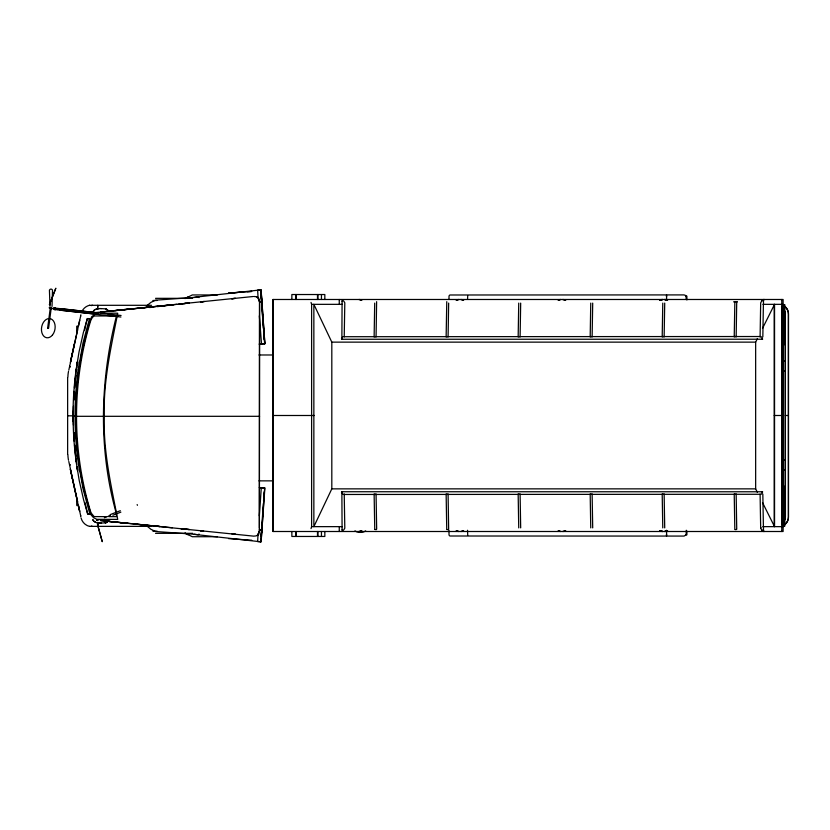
<?xml version="1.0" encoding="UTF-8"?>
<svg xmlns="http://www.w3.org/2000/svg" width="830" height="830" viewBox="0 0 830 830"><rect width="100%" height="100%" fill="white"/><g stroke="black" fill="none" stroke-linecap="round" stroke-linejoin="round"><path stroke-width="1.25" d="M97.733 307.245L97.753 305.305L97.733 309.351M311.032 302.4L311.613 304.34L311.613 526.645L311.032 528.596M762.905 526.645L782.97 526.645L782.97 415.508L782.97 304.34L762.905 304.34M783.105 415.498L783.105 531.501L272.914 531.501L272.914 299.485L783.105 299.485L783.105 415.498L774.234 415.498M77.117 332.415L77.18 325.91L77.232 332.145M77.232 499.525L77.18 505.761L77.117 499.255M782.275 524.072L782.97 415.757L782.97 526.645M69.751 367.14L69.772 366.248L69.959 367.14M69.959 464.53L69.772 465.423L69.751 464.53M77.543 365.511L77.574 361.745L76.837 365.501M100.617 313.211L117.725 313.211C111.137 346.93 103.179 381.416 104.269 416.307C103.179 451.188 111.137 485.675 117.725 519.393L96.82 519.321L93.583 517.702L91.103 514.942L83.685 489.005L79.898 469.593L77.304 449.974L75.893 430.22L75.644 412.282L76.453 392.497L78.456 372.805L81.641 353.279L88.623 324.478L91.715 316.687L96.187 313.491M761.784 337.208L762.635 339.221L341.867 339.263L342.095 300.875L343.081 300.657M339.221 531.501L339.304 526.645M344.222 336.928L344.803 302.815L343.786 301.155M374.123 336.928L374.704 303.095M376.063 336.928L376.623 301.663M446.135 336.928L446.768 301.663M448.086 336.928L448.657 303.095M518.159 336.928L518.74 303.095M520.099 336.928L520.68 303.095M590.182 336.928L590.753 303.095M592.122 336.928L592.703 303.095M662.195 336.928L662.776 303.095M664.135 336.928L664.716 303.095M734.218 336.928L734.851 301.663M736.158 336.928L736.718 301.663M760.093 336.928L760.685 302.815L761.691 301.155M762.832 336.928L763.382 304.735M261.108 541.793L264.646 487.936L259.302 487.552L264.874 487.936L261.108 541.793L257.622 541.565L258.109 533.597M666.583 534.136L666.407 535.381M253.295 536.107L107.817 521.282L107.371 522.008M259.344 515.804L261.305 487.698L262.104 487.729M261.658 527.953L261.035 536.989L261.844 530.08L259.468 529.924M261.844 525.369L263.38 503.416M263.556 500.832L264.189 491.785M784.796 311.198A6.713 6.713 0 0 1 785.346 313.045L785.222 517.951A6.713 6.713 0 0 1 784.205 520.649M77.418 361.745L77.356 365.511L77.626 363.011M77.574 361.89L77.076 365.501L77.564 361.745M259.053 531.522L258.223 534.261A4.316 4.316 0 0 1 256.003 535.921L254.105 536.107M146.713 525.826L150.915 529.291L155.625 531.522L190.942 534.001L260.485 541.762L260.838 538.182M261.149 535.205L261.699 530.08L259.147 529.799M260.485 541.762L260.755 539.427M50.609 308.355L51.097 308.957L48.597 328.213L47.642 328.089L50.174 308.833L51.035 308.947M75.966 371.518L76.754 366.072M76.153 371.518L76.827 367.161M76.391 371.518L76.702 369.34M341.441 338.858L342.458 337.208M343.081 530.339L342.271 530.474L342.282 529.499M344.222 494.068L344.803 528.181L343.786 529.831M92.877 312.163L94.226 310.192M93.012 312.163L93.354 311.126M374.755 528.969L374.123 494.068M70.747 360.583L70.384 362.544M71.297 357.979L70.623 361.434L79.67 320.297M71.141 358.643L73.102 349.596M71.826 355.448L72.21 353.705M73.019 349.949L74.378 343.724M68.797 370.17L77.636 329.863M78.466 326.086L80.676 316.012M84.65 330.05L85.884 324.447M342.095 530.121L341.867 491.734L762.635 491.775L761.784 493.788M761.691 529.831L760.726 528.461L761.1 527.776M86.123 323.327L87.326 318.596L89.65 318.627M467.726 295.615L467.539 299.433M107.807 521.489L107.195 522.163M331.813 488.86L313.854 526.645L313.854 304.34L331.813 342.136L331.813 488.86L755.653 488.86L757.365 492.294M755.653 488.86L755.653 342.136L757.365 338.702M762.521 328.389L774.546 304.34L774.546 526.645L762.521 502.596M376.021 494.244L374.154 494.244M448.044 494.244L446.167 494.244M520.068 494.244L518.19 494.244M592.081 494.244L590.213 494.244M664.104 494.244L662.226 494.244M736.127 494.244L734.249 494.244M781.549 363.374L782.721 361.527L782.721 357.336L781.549 355.489M781.549 419.918L782.721 418.081L782.721 412.884L781.549 411.047M781.549 474.532L782.721 472.685L782.721 468.494L781.549 466.647M781.59 308.77L782.773 306.924L782.192 306.924L782.192 357.336L782.773 357.336L782.773 306.924M781.59 363.374L782.773 361.527L782.192 361.527L782.192 412.884L782.773 412.884L782.773 361.527M781.59 419.918L782.773 418.081L782.192 418.081L782.192 468.494L782.773 468.494L782.773 418.081M781.59 474.532L782.773 472.685L782.192 472.685L782.192 523.097L782.773 523.097L782.773 472.685M52.02 306.415L52.446 291.88C53.701 288.103 48.244 288.103 49.489 291.88L49.987 306.436M146.713 305.845L150.915 302.379L155.625 300.149L190.942 297.669L260.485 289.909L260.755 292.243M760.135 336.71L761.089 336.71M344.17 494.286L343.174 494.286M199.013 534.064L198.183 534.821L194.303 534.167M374.247 336.586L375.928 336.586M446.26 336.586L447.941 336.586M518.283 336.586L519.964 336.586M590.306 336.586L591.987 336.586M662.319 336.586L664 336.586M734.342 336.586L736.023 336.586M448.542 529.488L447.017 529.633M736.625 529.488L735.09 529.633M93.593 310.638L94.838 309.787M107.329 522.163L106.728 522.433M217.429 294.951L192.301 294.951L185.017 298.593M376.374 529.633L374.849 529.488M107.112 522.309L106.448 522.547M94.703 309.787L95.554 309.424M185.069 298.447L188.109 296.901M761.816 491.91L762.417 491.734M761.089 494.286L343.796 494.473M343.174 336.71L760.477 336.524M342.489 339.076L341.867 339.263M762.407 300.657L763.455 300.875M98.272 520.12L98.978 519.839M104.373 517.723L106.24 516.997M108.263 516.208L110.4 515.378M110.12 514.652L120.329 510.689M112.901 515.233L120.89 512.141M95.419 309.424L96.373 309.123M194.303 297.503L198.183 296.85L199.013 297.607M761.577 300.18L763.974 299.485M665.172 531.501L667.569 530.816M666.967 530.816L664.55 531.501L666.895 530.816M665.089 531.501L667.507 530.816M762.262 300.18L764.689 299.485M558.04 300.097L560.26 299.485M461.459 531.501L463.68 530.899M558.725 300.097L560.976 299.485M460.743 531.501L463.005 530.899M96.228 309.123L97.266 308.885M456.064 300.097L458.409 299.485M359.608 531.501L361.953 530.899M456.739 300.097L459.125 299.485M358.892 531.501L361.268 530.899M659.653 300.097L662.122 299.485L659.715 300.097M563.321 531.501L565.79 530.899M660.265 300.097L662.755 299.485M660.327 300.097L662.838 299.485M562.605 531.501L565.106 530.899M106.292 522.651L105.493 522.776M97.131 308.885L98.22 308.708M105.97 522.724L105.151 522.817M96.737 520.234L97.494 520.13L96.83 520.223M97.432 524.84L98.199 524.736L97.535 524.83L102.266 541.689L97.66 524.809M149.587 307.546L153.425 307.1M157.254 306.644L161.082 306.197M163.635 305.897L173.854 304.693M259.147 301.871L261.844 301.591L261.025 294.577M98.085 308.708L99.227 308.604M107.776 311.312L106.904 311.395L253.295 296.497M102.702 311.821L100.534 312.059L110.836 311.053M202.364 301.663C203.796 301.663 199.169 301.881 200.86 301.881M96.228 312.495L124.915 309.507M120.371 309.974L123.784 309.632M122.103 309.798L127.498 309.248M138.33 308.21L148.871 307.131M157.98 306.26L159.817 306.052L157.907 306.239M185.93 303.427L178.637 304.174M186.968 303.324L189.375 303.075L180.857 303.842M232.991 298.613L232.701 298.593M115.38 310.596L176.883 304.351M202.198 301.684L203.993 301.498M231.529 298.759L235.471 298.364L231.881 298.675M107.246 311.447L169.756 305.098M202.354 301.726L204.46 301.498M184.26 303.5L185.36 303.396M201.285 301.84L201.949 301.767M108.72 311.26L107.008 311.406M185.713 303.355L186.408 303.334M258.109 298.074L257.622 290.106L261.108 289.877L264.874 343.734L259.302 344.128M243.19 292.036L228.53 293.063L251.739 291.434L247.278 291.755M259.468 301.747L261.699 301.591L261.108 289.877M259.302 344.118L264.874 343.734L261.077 290.801M101.177 523.066L105.296 522.817M99.092 308.604L100.264 308.563M100.129 523.108L101.322 523.066M73.144 411.286L73.061 416.338L75.084 416.307L75.074 411.307A334.604 334.594 -90 0 1 77.864 371.964L82.969 343.06L89.495 318.616L87.326 318.596L83.322 332.757L79.026 351.962L75.872 371.518A338.163 338.152 -90 0 0 73.061 411.286L73.061 421.329M89.982 513.936L87.669 513.967L83.602 499.816L79.244 480.632L76.028 461.086M685.912 296.154L686.887 296.154L686.887 299.983M254.105 296.497L256.003 296.694A4.316 4.316 0 0 1 258.223 298.344L259.053 301.093M155.542 298.333L192.716 298.333M152.886 300.491L157.14 300.491M733.575 301.84L737.455 301.84M259.5 303.126L259.375 528.544L259.593 301.093L258.753 298.344A4.316 4.316 0 0 0 256.532 296.694M311.613 304.34L342.323 304.34M89.557 305.305L151.527 305.305M50.786 307.588L51.73 307.588M784.205 310.347A6.713 6.713 0 0 1 785.222 313.045L785.429 314.124M331.813 342.136L755.653 342.136M261.533 343.973L259.344 315.867M258.981 354.981L273.309 354.981M782.773 361.081L785.429 361.081M782.773 371L785.429 371M272.914 415.498L314.238 415.498M785.305 415.498L788.376 415.498M67.635 415.83L73.351 415.83M75.592 416.307L259.593 416.307M782.773 459.986L785.429 459.986M782.773 469.905L785.429 469.905M258.981 480.861L273.309 480.861M84.94 502.524L87.669 513.967L89.837 513.936L83.218 489.524L78.01 460.629A334.604 334.594 -90 0 1 75.084 421.298L75.084 416.307L73.071 416.276M107.423 516.644L94.122 516.592L91.269 513.168A5.343 1.473 72.1 0 1 90.449 511.073C71.888 449.736 71.888 382.879 90.449 321.532A5.343 1.473 -72.1 0 1 91.269 319.436L92.566 317.174L94.444 315.96L116.47 315.96C100.16 379.891 98.21 448.771 116.169 512.909M108.72 516.644L116.47 516.644L116.439 513.739M785.429 516.872L785.305 314.124M107.817 521.282L106.904 521.209L111.687 521.645M89.557 526.365L151.527 526.365M311.613 526.645L342.323 526.645M186.408 529.281L184.26 529.104M152.886 531.179L157.14 531.179M155.542 533.337L192.716 533.337M685.912 534.842L686.887 534.842L686.887 531.013M217.429 536.72L192.301 536.72L185.017 533.078M100.129 308.563L101.322 308.604M99.092 523.066L100.264 523.108M101.177 308.604L105.296 308.853M228.53 538.608L251.739 540.237M232.825 534.022L233.448 534.043L232.587 533.96M108.139 521.282L100.534 520.545L124.407 523.035M202.811 530.941L202.364 530.941M108.201 521.344L109.736 521.437M156.891 526.262L159.817 526.552L157.078 526.262M181.822 528.855L189.375 529.54L185.93 529.177M203.63 531.024L200.466 530.744M180.857 528.762L183.088 528.99M231.881 533.929L235.471 534.24L234.288 534.115M107.018 521.199L144.223 524.902M145.312 525.037L172.318 527.766M128.37 523.44L120.049 522.599M137.147 524.28L150.624 525.649M183.388 528.918L184.727 529.052M203.433 531.044L200.694 530.775M98.085 522.962L99.227 523.066M53.929 307.909L56.087 308.148L53.711 307.93M53.774 309.445L55.932 309.683L54.292 309.549M60.185 308.604L98.272 312.858M56.897 308.293L121.087 315.493M57.27 309.05L58.64 309.206M78.642 311.509L81.205 311.79M86.341 312.37L88.903 312.661M108.159 314.819L110.732 315.11M115.868 315.69L118.431 315.971M60.019 310.14L95.585 314.114M56.731 309.818L120.921 317.029M52.964 308.625L50.651 308.355M47.642 328.089L48.047 328.14M341.867 491.734L342.489 491.91M105.493 308.895L106.292 309.019M762.417 339.263L761.816 339.076M97.131 522.786L98.22 522.962M105.825 308.947L107.755 310.005M562.605 299.485L565.106 300.097M660.327 530.899L662.838 531.501M660.265 530.899L662.755 531.501M659.715 530.899L662.205 531.501L659.653 530.899M563.321 299.485L565.79 300.097M358.892 299.485L361.268 300.097M456.739 530.899L459.125 531.501M359.608 299.485L361.953 300.097M456.064 530.899L458.409 531.501M460.743 299.485L463.005 300.097M558.725 530.899L560.976 531.501M96.228 522.547L97.266 522.786M461.459 299.485L463.68 300.097M558.04 530.899L560.26 531.501M666.895 300.18L664.457 299.485L666.967 300.18M762.262 530.816L764.689 531.501M665.089 299.485L667.507 300.18M665.172 299.485L667.569 300.18M761.577 530.816L763.974 531.501M95.419 522.246L96.373 522.547M762.407 530.339L763.413 529.831M106.448 309.123L107.817 310.358M188.109 534.769L185.069 533.223M95.554 522.246L94.091 521.479M94.838 521.883L93.219 520.545M342.458 493.788L341.441 492.128M93.728 521.033L92.981 520.037M781.59 355.489L782.773 357.336M781.59 411.047L782.773 412.884M781.59 466.647L782.773 468.494M781.59 521.25L782.773 523.097M342.282 301.487L342.095 300.875M137.427 505.304L137.147 504.578M467.726 535.381L467.539 530.266M666.407 295.615L666.583 296.85M68.797 461.501L77.636 501.808M78.466 505.584L80.676 515.658M77.491 501.507L70.322 469.126L71.007 472.322M78.311 505.263L79.67 511.373L74.783 489.856M73.019 481.722L74.825 489.99M72.21 477.966L73.102 482.074M71.141 473.027L72.324 478.454M70.841 471.596L71.297 473.691M92.877 519.507L93.116 520.037M736.729 528.969L736.158 494.068M448.646 528.969L448.086 494.068M77.615 469.593L77.159 466.533L77.626 469.967M76.931 466.533L77.595 470.859L77.512 466.522M77.346 466.533L77.595 468.182M76.827 464.354L76.308 461.086A338.163 338.152 -90 0 1 75.26 452.443M261.149 296.466L264.646 343.734M260.838 293.488L260.485 289.909M261.035 294.681L261.658 303.718M261.844 306.301L263.38 328.255M263.556 330.838L264.189 339.885M762.832 494.068L763.413 527.538M760.093 494.068L760.685 528.181M734.218 494.068L734.82 529.146M664.135 494.068L664.716 527.89M662.195 494.068L662.776 527.89M592.122 494.068L592.703 527.89M590.182 494.068L590.753 527.89M520.099 494.068L520.68 527.89M518.159 494.068L518.74 527.89M446.135 494.068L446.737 529.146M376.063 494.068L376.664 529.146M339.221 299.485L339.304 304.34M73.341 411.286L73.382 421.329A338.163 338.152 -90 0 0 73.424 425.074M97.733 524.425L97.753 526.365L97.733 522.319M73.144 416.338L73.154 421.329A338.163 338.152 -90 0 0 76.111 461.086M784.547 304.755L784.547 317.07M784.547 318.492L784.547 330.807M784.547 332.228L784.547 344.543M784.547 486.453L784.547 498.768M784.547 500.189L784.547 512.504M784.547 513.926L784.547 526.241M782.244 357.336L782.244 361.527M782.244 412.884L782.244 418.081M782.244 468.494L782.244 472.685M782.026 304.34L782.026 526.645M781.756 299.485L781.756 304.34M781.756 526.645L781.756 531.501M774.234 304.34L774.234 526.645M763.476 299.485L763.476 304.34M763.476 526.645L763.476 531.501M686.275 299.433L685.912 295.615L684.034 294.909L450.047 294.992A1.504 1.318 -90 0 0 449.03 296.154L448.968 299.433M686.275 530.266L686.182 534.842L684.034 536.076L450.047 536.004A1.504 1.318 -90 0 1 449.03 534.842L448.968 530.266M666.583 294.909L666.583 299.433M666.583 530.266L666.583 536.076M324.831 299.485L324.831 294.526L291.859 294.526L291.859 299.485M324.831 531.501L324.831 536.46L291.859 536.46L291.859 531.501M321.449 294.526L321.449 299.485M321.449 531.501L321.449 536.46M317.911 294.526L317.911 299.485M317.911 531.501L317.911 536.46M317.496 294.526L317.496 299.485M317.496 531.501L317.496 536.46M296.289 294.526L296.227 299.485M296.289 531.501L296.227 536.46M295.812 294.526L295.812 299.485M295.812 531.501L295.812 536.46M273.236 299.485L273.236 531.501M259.593 528.928L258.753 534.261A4.316 4.316 0 0 1 257.393 535.537M67.635 377.536L67.635 454.124M67.904 377.028A30.71 30.71 0 0 1 68.517 371.425M80.738 316.012A11.61 11.61 0 0 1 80.863 314.767M82.014 311.219A11.61 11.61 0 0 1 89.547 305.253M91.279 305.616A11.61 11.61 0 0 1 92.462 305.253M68.517 460.245A30.71 30.71 0 0 1 67.904 454.643M89.547 526.417A11.61 11.61 0 0 1 81.112 518.128M80.863 516.903A11.61 11.61 0 0 1 80.738 515.658M92.462 526.417A11.61 11.61 0 0 1 91.279 526.054M73.341 411.286A338.163 338.152 -90 0 1 73.434 406.295M73.652 400.06A338.163 338.152 -90 0 1 74.161 391.335M74.451 387.61A338.163 338.152 -90 0 1 75.997 372.753M73.891 400.06A338.163 338.152 -90 0 1 74.223 393.825M74.679 387.61A338.163 338.152 -90 0 1 75.125 382.651M75.499 378.937A338.163 338.152 -90 0 1 75.924 375.222M75.125 451.198A338.163 338.152 -90 0 1 74.534 445.005M74.244 441.27A338.163 338.152 -90 0 1 73.704 432.555M75.904 456.147A338.163 338.152 -90 0 1 75.489 452.443M75.105 448.719A338.163 338.152 -90 0 1 74.773 445.005M74.295 438.79A338.163 338.152 -90 0 1 73.932 432.555M365.677 530.889A7.003 4.358 0.4 0 1 354.929 530.889M783.914 305.72A9.794 9.794 0 0 1 788.5 314.01L788.5 516.986A9.794 9.794 0 0 1 783.914 525.276M783.79 305.72A9.794 9.794 0 0 1 788.376 314.01L788.376 516.986A9.794 9.794 0 0 1 783.79 525.276M785.346 517.951A6.713 6.713 0 0 1 784.796 519.798M49.427 304.496L50.474 304.61L49.541 304.537L55.828 288.207L49.427 304.496M784.641 304.755L782.306 304.755L782.306 317.07L784.641 317.07L784.641 304.755M784.641 318.492L782.306 318.492L782.306 330.807L784.641 330.807L784.641 318.492M784.641 332.228L782.306 332.228L782.306 344.543L784.641 344.543L784.641 332.228M784.641 486.453L782.306 486.453L782.306 498.768L784.641 498.768L784.641 486.453M784.641 500.189L782.306 500.189L782.306 512.504L784.641 512.504L784.641 500.189M784.641 513.926L782.306 513.926L782.306 526.241L784.641 526.241L784.641 513.926M49.261 307.826L50.184 307.899L49.323 307.826M52.498 334.978A9.711 6.754 -79.8 0 0 50.91 318.876A9.711 6.754 -79.8 0 0 41.5 330.662A9.711 6.754 -79.8 0 0 52.498 334.978"/></g></svg>
